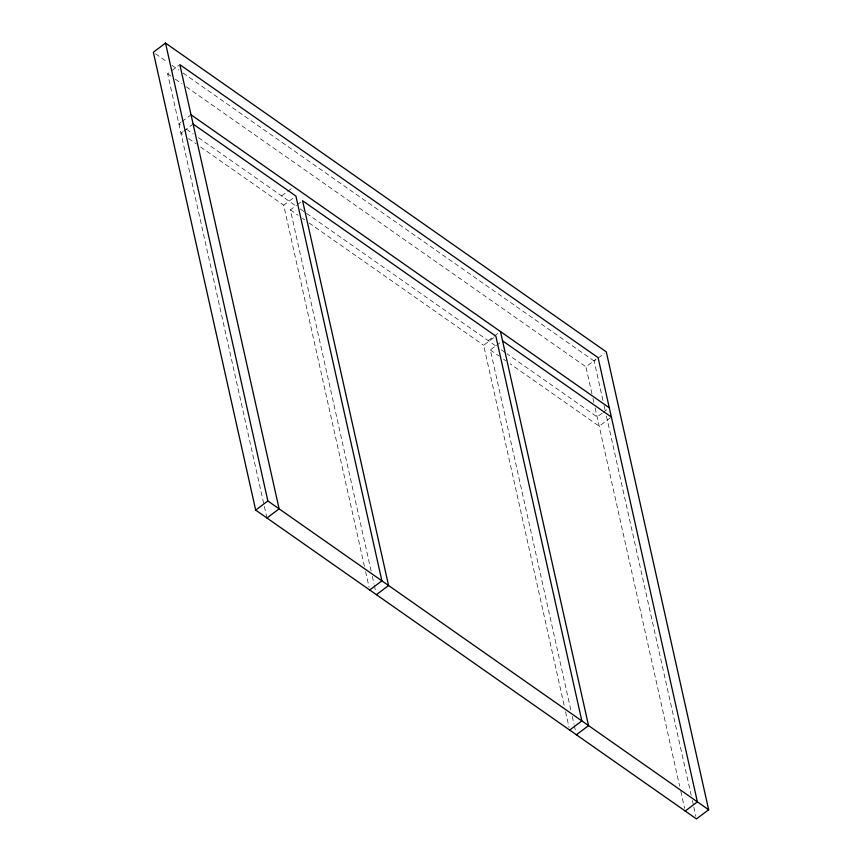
<?xml version="1.0" encoding="UTF-8"?>
<svg xmlns="http://www.w3.org/2000/svg" width="862" height="862" viewBox="0 0 862 862"><rect width="100%" height="100%" fill="white"/><g stroke="black" fill="none" stroke-linecap="round" stroke-linejoin="round"><path stroke-width="0.65" stroke-dasharray="4.31 3.23" d="M266.951 517.997L167.659 73.787L170.708 71.503M171.721 70.738L178.822 65.404M180.891 122.393L178.865 123.923L182.173 126.24M181.914 121.639L190.028 115.54M182.97 131.671L180.934 133.19L184.22 135.496M183.983 130.905L192.097 124.807M281.626 195.911L286.701 192.097M287.714 191.342L291.776 188.293M364.432 566.345L283.695 205.178L293.845 197.56M371.123 571.032L290.386 209.865L296.474 205.296M297.498 204.531L300.536 202.247M488.28 340.684L493.355 336.87M494.368 336.105L498.43 333.055M564.093 705.116L483.657 345.263L494.82 336.88M570.784 709.803L490.349 349.95L495.424 346.147M496.437 345.382L501.512 341.567M591.957 393.794L585.923 366.803L596.073 359.185M602.926 400.399L594.133 361.038L597.172 358.754M598.196 357.989L604.284 353.42M602.204 413.124L597.129 416.939L506.964 353.776M603.217 412.37L607.279 409.321M610.361 417.822L599.198 426.205L510.142 363.818M155.548 53.789L167.67 62.279M172.077 65.372L178.693 70.005M183.1 73.087L594.133 361.038M167.659 73.787L170.967 76.104M175.363 79.185L181.968 83.819M186.375 86.9L585.923 366.803M186.515 129.278L193.174 133.944M198.54 137.704L296.636 206.427M300.31 209.003L305.45 212.602M306.549 213.367L497.072 346.847M501.372 349.853L505.865 353M188.595 138.556L196.245 143.911M200.62 146.982L283.695 205.178M290.386 209.865L298.08 215.252M302.465 218.334L304.663 219.875M309.059 222.946L483.657 345.263M490.349 349.95L499.141 356.114M503.548 359.195L505.746 360.736M604.1 405.646L605.275 410.894M606.449 416.141L691.195 795.281M692.369 800.529L693.544 805.776M693.835 807.091L695.893 816.271M592.97 398.341L594.144 403.599M595.114 407.941L679.633 786.058M680.808 791.316L684.622 808.384M572.249 716.365L574.017 724.252M574.308 725.556L575.773 732.129M565.558 711.678L569.082 727.442M372.298 576.29L374.054 584.167M374.345 585.481L375.821 592.043M365.607 571.603L369.13 587.356"/><path stroke-width="1.29" d="M165.526 43.1L153.35 52.248L255.691 510.11L696.474 818.9L708.65 809.752L606.309 351.89L165.526 43.1L267.866 500.962L708.65 809.752M255.691 510.11L267.866 500.962M266.951 517.997L279.126 508.849L179.835 64.65L598.099 357.655L697.39 801.865L685.215 811.013M369.712 589.985L381.888 580.837L295.882 196.04L193.12 124.053M376.403 594.672L388.579 585.524L302.573 200.727L495.833 336.115L581.85 720.923L569.674 730.071M576.366 734.758L588.541 725.61L500.456 331.536M191.041 114.775L609.305 407.791M502.524 340.802L611.384 417.068"/></g></svg>
